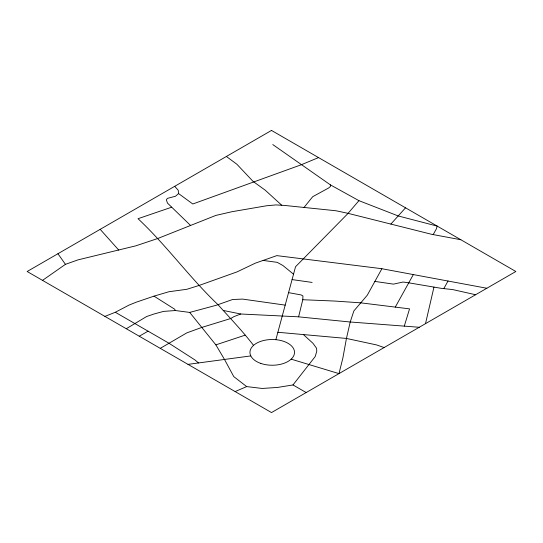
<?xml version="1.0" encoding="UTF-8"?>
<svg xmlns="http://www.w3.org/2000/svg" width="543" height="543" viewBox="0 0 543 543"><rect width="100%" height="100%" fill="white"/><g stroke="black" fill="none" stroke-linecap="round" stroke-linejoin="round"><path stroke-width="0.81" d="M298.602 316.847L302.777 299.722L302.953 295.989L301.121 294.93L288.557 292.643M425.508 323.655L433.966 287.098M275.871 339.687L295.535 266.749L347.601 213.867L358.95 200.666L398.202 215.944L437.224 226.105L436.328 228.97L433.185 234.583M404.291 326.126L409.551 308.865L360.6 302.824L334.922 301.066L302.777 299.722M381.885 268.731L367.285 295.202L353.86 310.956L350.215 321.999L346.448 338.438L342.864 358.041L338.981 373.611L291.163 359.161M395.27 307.121L413.352 274.554M443.807 288.618L448.05 280.975M304.026 207.453L312.687 196.709L328.698 187.953L330.531 186.344L330.375 184.858L272.776 144.56M235.126 391.571L246.685 386.589L262.147 388.455L277.487 387.451L292.989 384.946L315.198 356.554L316.779 351.233L316.576 348.294L312.985 343.312L303.394 334.569M390.872 224.076L405.54 207.813M174.71 186.31L178.253 190.294L178.566 193.566L175.518 196.233L167.387 198.385L166.334 199.838L167.488 203.109L190.505 225.406M42.517 280.371L65.445 264.339L78.049 259.859L135.757 245.843L157.769 238.506L215.829 215.422L232.051 211.695L266.599 205.763L276.048 204.915L284.681 205.451L336.002 210.759L348.056 213.338L431.488 234.271L460.844 239.741M160.266 348.355L186.819 332.873L201.799 327.422L230.653 318.544L234.053 316.583L240.725 314.003L298.161 316.8L349.502 321.938L419.25 327.273M126.275 328.732L146.63 316.521L154.334 313.902L163.619 311.39L175.375 310.535L189.697 312.415L216.324 305.254L232.567 299.512L242.633 299.098L285.19 305.125M139.266 336.232L148.049 331.162M104.914 316.399L115.313 312.266L129.051 305.078L136.307 302.166L154.002 296.139L168.853 291.754L186.867 289.283L199.05 285.469L237.047 271.887L255.319 263.165L276.828 255.624L381.627 268.683L486.833 288.252M318.544 157.585L301.202 164.787L192.799 203.992L178.566 193.566M171.703 207.195L138.024 218.7C166.667 245.497 189.568 277.649 217.981 304.671C230.022 318.062 242.565 331.081 253.547 345.375M189.697 312.415L215.87 344.866L245.219 335.14M188.007 364.367L250.812 355.909M277.873 332.275L346.448 338.438L376.645 344.948L384.111 347.561M263.09 260.436L277.208 262.344L282.964 265.547L293.532 274.195M292.073 279.591L312.13 282.428M374.846 281.41L393.444 284.125L403.015 282.048L407.759 282.659L441.486 288.374L452.557 289.548L475.607 294.734M223.261 310.453L240.725 314.003M330.375 184.858L358.95 200.666M292.989 384.946L306.171 392.555M115.313 312.266L168.914 343.21L194.923 359.921L198.521 362.955M154.002 296.139L174.683 309.218L175.375 310.535M226.377 156.479L236.884 164.244L253.052 181.396L265.194 190.165L281.756 205.268M246.685 386.589L233.768 376.598L224.497 359.452L215.87 344.866M100.177 229.336L118.788 250.119M57.938 253.724L65.445 264.339M271.5 130.429L27.15 271.5L271.5 412.571L515.85 271.5L271.5 130.429M260.783 363.41A22.277 12.862 0 0 0 294.51 352.583A22.277 12.862 0 0 0 261.407 341.133A22.277 12.862 0 0 0 260.783 363.41"/></g></svg>
